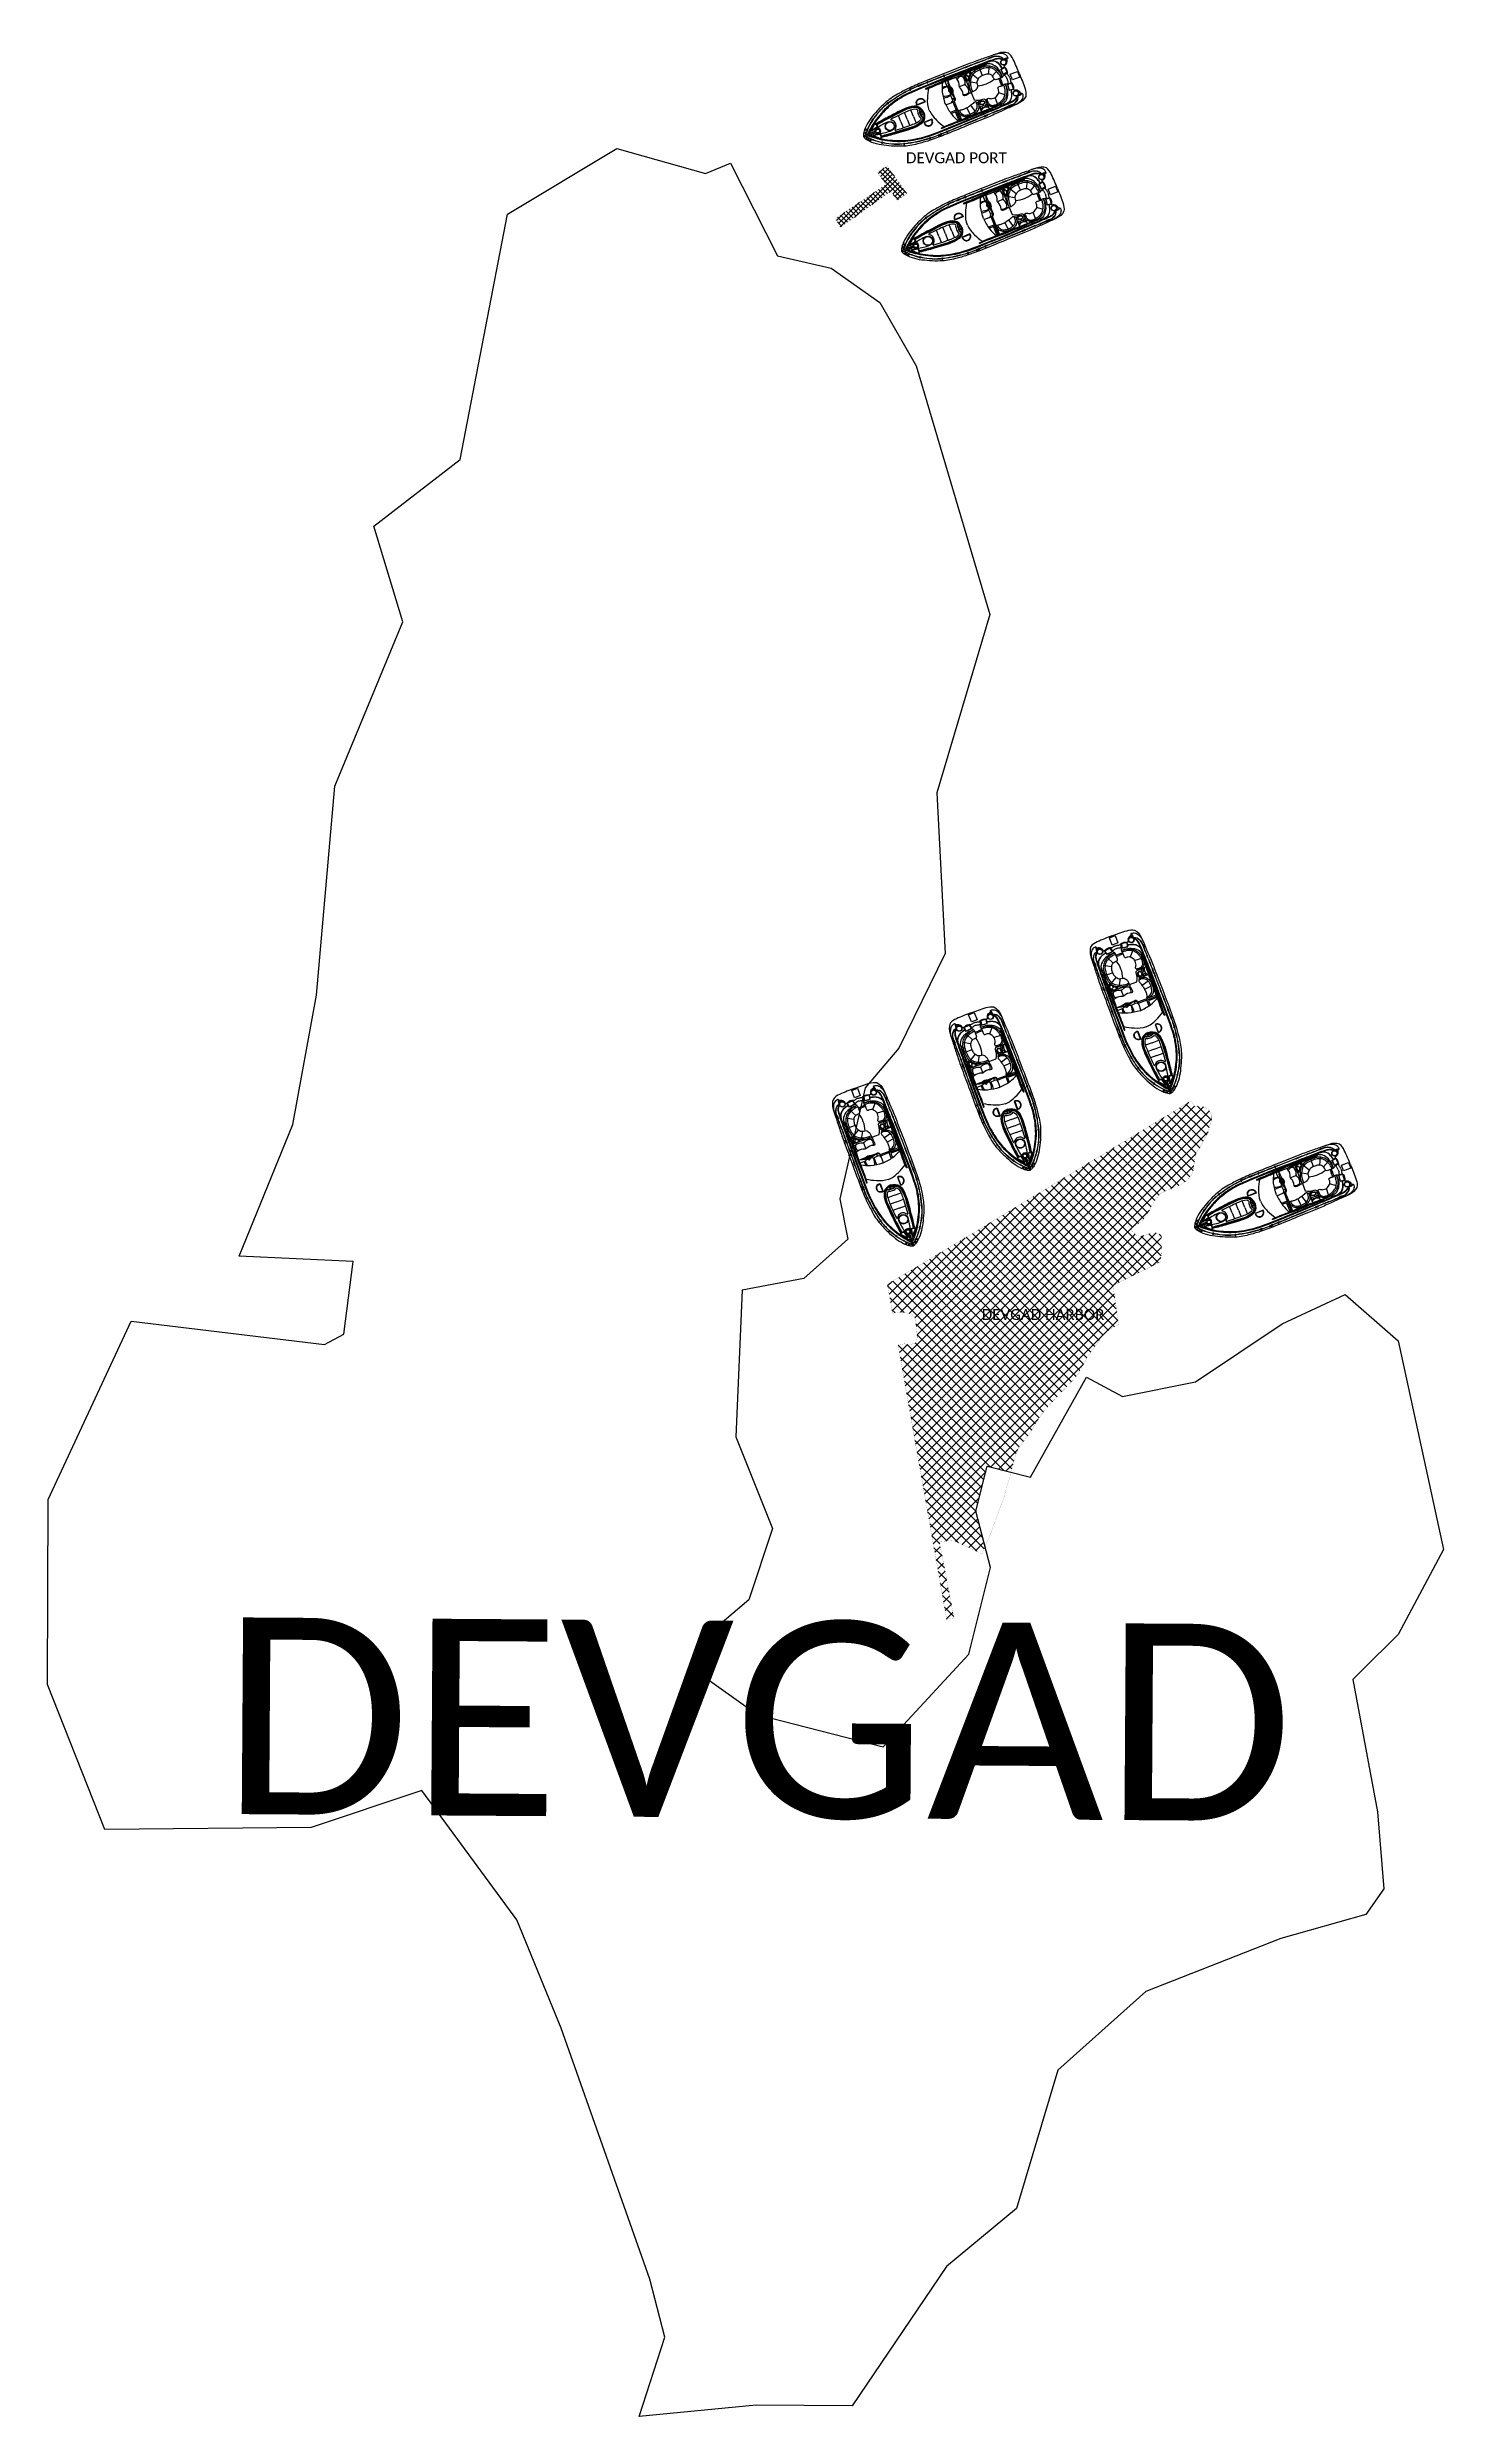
# Model space of a CAD drawing. Header units: metres. Extents: x 325581 to 326861, y 1810568 to 1812741.
import ezdxf

# ---------------------------------------------------------------- set-up
doc = ezdxf.new("R2010")
doc.units = ezdxf.units.M
for name, color, linetype in [('BOAT', 30, 'Continuous'), ('HARBOUR', 1, 'Continuous'), ('HARBOUR TEXT', 250, 'Continuous'), ('PORT', 5, 'Continuous'), ('PORT TEXT', 7, 'Continuous'), ('VILLAGE NAME', 250, 'Continuous')]:
    doc.layers.add(name, color=color, linetype=linetype)
doc.styles.get("Standard").update_dxf_attribs({"font": 'calibri.ttf'})

# ---------------------------------------------------------------- blocks, each defined once
blk = doc.blocks.new('3')
for p, q in [((15968, 15258), (15484, 15258)), ((15968, 15258), (16453, 15258)), ((15968, 14277), (15461, 14277)), ((15968, 14767), (15462, 14767)), ((15968, 14767), (16474, 14767)), ((15968, 14277), (16475, 14277)), ((15259, 11285), (14484, 11285)), ((15259, 11192), (14484, 11192)), ((14615, 10476), (15123, 10528)), ((14686, 10050), (15190, 10197)), ((16111, 11240), (16111, 11048)), ((16111, 11048), (16516, 11165)), ((16111, 11048), (16509, 11048)), ((16707, 11116), (16547, 11058)), ((16716, 11090), (16575, 11038)), ((16600, 11048), (16882, 11048)), ((16709, 10005), (16709, 10459)), ((16767, 11090), (16913, 11037)), ((16776, 11116), (16940, 11056)), ((16949, 11180), (17451, 11048)), ((16973, 11048), (17451, 11048)), ((16160, 9828), (17451, 9828)), ((16498, 9195), (16786, 9687)), ((16732, 9000), (17261, 9307)), ((16846, 8619), (17397, 8623)), ((14565, 8385), (15056, 8357)), ((14966, 7645), (15271, 8006)), ((15658, 7614), (15968, 7614)), ((15665, 7521), (15968, 7521)), ((16200, 7614), (15968, 7614)), ((16200, 7521), (15968, 7521)), ((16554, 7976), (16809, 7478)), ((16782, 8178), (17280, 7902)), ((14685, 6707), (14679, 6695)), ((17251, 6707), (17257, 6695))]:
    blk.add_line(p, q)
for points in [[(15968, 6127, -0.0173595), (14838, 6154, -0.1263403), (14305, 6306, -0.1728985), (14037, 6993, -0.0138842), (14014, 7606, -0.008973), (13973, 8482, -0.01509), (13946, 9483, 0.0022446), (13935, 11027, -0.0033421), (13932, 12742, -0.0169845), (13966, 13889, -0.0245459), (14062, 14750, -0.0679415), (14312, 15833, -0.0339485), (14615, 16539, -0.0220014), (14950, 17169, -0.0428716), (15373, 17727, -0.0595144), (15677, 17994, -0.0463644), (15850, 18096, -0.104882), (15968, 18127, -0.104882)], [(14099, 8543, 0.0064247), (14087, 9488, 0.0022175), (14076, 11029, -0.003368), (14066, 12757, -0.0246325), (14085, 13845, -0.0150373), (14174, 14559, -0.0254387), (14242, 14955, -0.0138434), (14434, 15768, -0.0402664), (14734, 16491, -0.0167294), (15107, 17121, -0.0297388), (15584, 17694, 0.0152497), (15841, 17933, -0.1323888), (15895, 17967, -0.0284417), (15920, 17975, -0.0284417)], [(14113, 8543, 0.0064236), (14100, 9488, 0.0022173), (14090, 11029, -0.0033685), (14080, 12757, -0.0246334), (14099, 13844, -0.0150384), (14188, 14557, -0.0254613), (14256, 14952, -0.0138393), (14448, 15764, -0.0402377), (14746, 16485, -0.0167146), (15118, 17113, -0.0296929), (15593, 17684, 0.0152343), (15851, 17923, -0.1340359), (15900, 17954, -0.0248791), (15920, 17960, -0.0248791)], [(14259, 13906, -0.0315957), (14324, 14539, -0.0049282), (14403, 14955, -0.0284396), (14598, 15666, -0.0428747), (14892, 16347, -0.0353475), (15257, 16991, -0.0240925), (15665, 17545, -0.0798371), (15920, 17811)], [(14273, 13906, -0.031592), (14338, 14536, -0.0049261), (14416, 14952, -0.0284363), (14611, 15661, -0.0428955), (14905, 16341, -0.0353632), (15268, 16984, -0.0241114), (15676, 17537, -0.0776575), (15920, 17794, -0.0776575)], [(14287, 13905, -0.0315883), (14351, 14534, -0.004924), (14430, 14949, -0.0284329), (14624, 15657, -0.0429166), (14917, 16334, -0.0353794), (15280, 16976, -0.0241302), (15687, 17529, -0.075408), (15920, 17776, -0.075408)], [(14314, 13904, -0.0315809), (14379, 14529, -0.0049198), (14457, 14944, -0.0284262), (14650, 15648, -0.0429591), (14942, 16322, -0.0354114), (15303, 16961, -0.0288289), (15644, 17425, -0.0923361), (15920, 17647, -0.0803279)], [(15510, 16937), (15621, 16929, 0.3822208), (15724, 16994), (15807, 17415, 0.7865441), (15746, 17463), (15428, 17125, 0.616464), (15510, 16937, 3.8449075)], [(15968, 6127, 0.0173595), (17099, 6154, 0.1263403), (17632, 6306, 0.1728985), (17899, 6993, 0.0138842), (17922, 7606, 0.008973), (17963, 8482, 0.01509), (17990, 9483, -0.0022446), (18001, 11027, 0.0033421), (18004, 12742, 0.0169845), (17970, 13889, 0.0245459), (17874, 14750, 0.0679415), (17624, 15833, 0.0339485), (17321, 16539, 0.0220014), (16986, 17169, 0.0428716), (16563, 17727, 0.0595144), (16259, 17994, 0.0463644), (16086, 18096, 0.104882), (15968, 18127, 0.104882)], [(17837, 8543, -0.0064247), (17850, 9488, -0.0022175), (17860, 11029, 0.003368), (17870, 12757, 0.0246325), (17851, 13845, 0.0150373), (17762, 14559, 0.0254387), (17694, 14955, 0.0138434), (17502, 15768, 0.0402664), (17202, 16491, 0.0167294), (16829, 17121, 0.0297388), (16352, 17694, -0.0152497), (16095, 17933, 0.1323888), (16041, 17967, 0.0284417), (16016, 17975, 0.0284417)], [(17823, 8543, -0.0064236), (17836, 9488, -0.0022173), (17846, 11029, 0.0033685), (17856, 12757, 0.0246334), (17837, 13844, 0.0150384), (17748, 14557, 0.0254613), (17680, 14952, 0.0138393), (17489, 15764, 0.0402377), (17190, 16485, 0.0167146), (16818, 17113, 0.0296929), (16343, 17684, -0.0152343), (16085, 17923, 0.1340359), (16037, 17954, 0.0248791), (16016, 17960, 0.0248791)], [(17677, 13906, 0.0315957), (17612, 14539, 0.0049282), (17534, 14955, 0.0284396), (17338, 15666, 0.0428747), (17044, 16347, 0.0353475), (16679, 16991, 0.0240925), (16271, 17545, 0.0798371), (16016, 17811)], [(17663, 13906, 0.031592), (17598, 14536, 0.0049261), (17520, 14952, 0.0284363), (17325, 15661, 0.0428955), (17032, 16341, 0.0353632), (16668, 16984, 0.0241114), (16260, 17537, 0.0776575), (16016, 17794, 0.0776575)], [(17649, 13905, 0.0315883), (17585, 14534, 0.004924), (17507, 14949, 0.0284329), (17312, 15657, 0.0429166), (17019, 16334, 0.0353794), (16656, 16976, 0.0241302), (16249, 17529, 0.075408), (16016, 17776, 0.075408)], [(17622, 13904, 0.0315809), (17558, 14529, 0.0049198), (17480, 14944, 0.0284262), (17286, 15648, 0.0429591), (16995, 16322, 0.0354114), (16633, 16961, 0.0288289), (16292, 17425, 0.0923361), (16016, 17647, 0.0803279)], [(16426, 16937), (16315, 16929, -0.3822208), (16212, 16994), (16129, 17415, -0.7865441), (16190, 17463), (16508, 17125, -0.616464), (16426, 16937, -3.8449075)], [(14259, 13906), (14240, 13499), (14230, 13027), (14235, 12258), (14235, 11203), (14254, 9510, -0.0026015), (14274, 8591, 0.004411), (14291, 7810, 0.0130085), (14327, 7273, 0.1133962), (14429, 6986, 0.1460048), (14570, 6865, 1.5952193)], [(14273, 13905), (14254, 13498), (14244, 13027), (14249, 12258), (14249, 11203), (14268, 9511, -0.0026013), (14288, 8592, 0.0044108), (14305, 7810, 0.0130029), (14341, 7275, 0.1133374), (14441, 6994, 0.1448206), (14573, 6879, 0.1389874)], [(14287, 13905), (14267, 13498), (14258, 13027), (14263, 12258), (14263, 11203), (14282, 9511, -0.0026011), (14302, 8592, 0.0044105), (14319, 7811, 0.0129972), (14355, 7276, 0.1132762), (14453, 7001, 0.142458), (14576, 6893, 0.142458)], [(14314, 13903), (14295, 13497), (14285, 13026), (14290, 12259), (14290, 11203), (14310, 9511, -0.0026006), (14330, 8592, 0.0044099), (14346, 7812, 0.002867), (14352, 7694, 0.002867)], [(15309, 13138), (15309, 13746, 0.4830629), (14927, 13449, 0.5002399), (15309, 13138, 0.4184236)], [(16627, 13138), (16627, 13746, -0.4830629), (17009, 13449, -0.5002399), (16627, 13138, -0.4184236)], [(17649, 13905), (17669, 13498), (17679, 13027), (17674, 12258), (17674, 11203), (17654, 9511, 0.0026011), (17634, 8592, -0.0044105), (17618, 7811, -0.0129972), (17581, 7276, -0.1132762), (17484, 7001, -0.142458), (17360, 6893, -0.142458)], [(17663, 13905), (17683, 13498), (17692, 13027), (17687, 12258), (17687, 11203), (17668, 9511, 0.0026013), (17648, 8592, -0.0044108), (17631, 7810, -0.0130029), (17595, 7275, -0.1133374), (17495, 6994, -0.1448206), (17363, 6879, -0.1389874)], [(17677, 13906), (17696, 13499), (17706, 13027), (17701, 12258), (17701, 11203), (17682, 9510, 0.0026015), (17662, 8591, -0.004411), (17645, 7810, -0.0130085), (17609, 7273, -0.1133962), (17507, 6986, -0.1460048), (17366, 6865, -1.5952193)], [(17622, 13903), (17641, 13497), (17651, 13026), (17646, 12259), (17646, 11203), (17627, 9511, 0.0026006), (17606, 8592, -0.0044099), (17590, 7812, -0.002867), (17584, 7694, -0.002867)], [(15703, 7337), (15453, 7337, -0.2027224), (14593, 7704, -0.1787681), (14419, 8123, 0.0100277), (14401, 8982, -0.0053564), (14389, 10399, -0.0166054), (14407, 11545, 0.0189213), (14421, 12735, -0.9258732), (14467, 12742, -0.0412022), (14487, 12530, -0.0244615), (14489, 11848, 0.0128878), (14496, 10534, -0.0193586), (14481, 9766, 0.0023754), (14464, 8876, -0.0063862), (14468, 8310, -0.0136557), (14465, 8083, -0.8627057), (14422, 8078, 0.6480891)], [(14436, 8081, -0.0164878), (14433, 8123, 0.0100227), (14415, 8982, -0.0053564), (14403, 10399, -0.0166073), (14421, 11545, 0.0189212), (14435, 12735, 0.0114302), (14435, 12736, -0.9132826), (14454, 12739, -0.0411744), (14474, 12530, -0.0244777), (14475, 11849, 0.0128888), (14483, 10534, -0.0193623), (14468, 9766, 0.0023766), (14450, 8876, -0.0063905), (14454, 8310, -0.0136639), (14452, 8084, 0.0007008), (14452, 8084, -0.8199757), (14436, 8081, -0.8199757)], [(15968, 13072, 0.0964027), (15128, 12858, 0.0405382), (14488, 12513, 1.92312)], [(15968, 13072, -0.0964027), (16808, 12858, -0.0405382), (17448, 12513, -1.92312)], [(16209, 7337), (16484, 7337, 0.2027224), (17343, 7704, 0.1787681), (17517, 8123, -0.0100277), (17535, 8982, 0.0053564), (17547, 10399, 0.0166054), (17529, 11545, -0.0189213), (17515, 12735, 0.9258732), (17469, 12742, 0.0412022), (17449, 12530, 0.0244615), (17448, 11848, -0.0128878), (17440, 10534, 0.0193586), (17455, 9766, -0.0023754), (17473, 8876, 0.0063862), (17468, 8310, 0.0136557), (17471, 8083, 0.8627057), (17514, 8078, -0.6480891)], [(17500, 8081, 0.0164878), (17503, 8123, -0.0100227), (17522, 8982, 0.0053564), (17533, 10399, 0.0166073), (17516, 11545, -0.0189212), (17501, 12735, -0.0114302), (17501, 12736, 0.9132826), (17482, 12739, 0.0411744), (17463, 12530, 0.0244777), (17461, 11849, -0.0128888), (17454, 10534, 0.0193623), (17469, 9766, -0.0023766), (17486, 8876, 0.0063905), (17482, 8310, 0.0136639), (17485, 8084, -0.0007008), (17485, 8084, 0.8199757), (17500, 8081, 0.8199757)], [(15968, 11837, 0.0336875), (15117, 11708, 0.0518794), (14484, 11431, 1.92312)], [(15890, 11827), (15890, 11428, 0.4629247), (16111, 11240), (16433, 11260)], [(15890, 11428), (15890, 11255, 0.5457371), (16111, 11112, 0.2829046)], [(15890, 11255), (15890, 11192, 0.5168392), (16111, 11048, 0.2829046)], [(15968, 11837, -0.0336875), (16819, 11708, -0.0518794), (17452, 11431, -1.92312)], [(16029, 9960, -0.1640086), (15991, 10360, -0.4075591), (16120, 10414, 0.2046602), (16640, 10437, -0.2865695), (16778, 10441, 0.1987589), (17315, 10404, -0.4514797), (17447, 10380, -1.4639709)], [(14099, 8543, -0.0029416), (14109, 7856, 0.0020134), (14118, 7419, 0.1304424), (14196, 7108, 0.261246), (14560, 6796, 0.2091974)], [(14113, 8543, -0.0029414), (14123, 7857, 0.0020144), (14132, 7419, 0.1309924), (14209, 7113, 0.2618322), (14563, 6810, 0.2618322)], [(16017, 9822), (15456, 9822, 0.1583223), (15267, 9218, -0.4176758), (15128, 9062), (14467, 9062)], [(14478, 9640), (15066, 9640, -0.4060884), (15274, 9347)], [(16017, 9822, -0.2912689), (16031, 9962, -0.2998669), (16120, 9974, 0.2734776), (16640, 9983, -0.2865695), (16778, 9987, 0.1987589), (17315, 9951, -0.4514797), (17447, 9926, -1.4639709)], [(16209, 7337), (16201, 7447), (16199, 7780, -0.4480431), (16355, 7939, 0.0255607), (16524, 7967, 0.1567601), (16694, 8068, 0.1442879), (16785, 8185, 0.0794269), (16845, 8458, 0.0541789), (16830, 8771, 0.127294), (16729, 9003, -0.0251947), (16615, 9133, 0.1126559), (16496, 9195, 0.0616523), (16330, 9221, -0.2222783), (16204, 9276, -0.0491085), (16118, 9377, -0.0999703), (16052, 9503, -0.0459923), (16023, 9712), (16017, 9822)], [(17823, 8543, 0.0029414), (17813, 7857, -0.0020144), (17804, 7419, -0.1309924), (17728, 7113, -0.2618322), (17373, 6810, -0.2618322)], [(17837, 8543, 0.0029416), (17827, 7856, -0.0020134), (17818, 7419, -0.1304424), (17740, 7108, -0.261246), (17376, 6796, -0.2091974)], [(14623, 6459, -0.1643933), (14408, 6486, -0.1886842), (14159, 6722, -0.1075801), (14019, 7335)], [(15148, 7123, -0.0433335), (14832, 7204, -0.18333), (14416, 7523, -0.1239848), (14329, 7900, 0.0153773), (14309, 8173)], [(15145, 7110, -0.043195), (14828, 7191, -0.1834147), (14404, 7516, -0.0945114), (14319, 7806)], [(16789, 7123, 0.0433335), (17104, 7204, 0.18333), (17520, 7523, 0.1239848), (17607, 7900, -0.0153773), (17627, 8173)], [(16792, 7110, 0.043195), (17108, 7191, 0.1834147), (17532, 7516, 0.0945114), (17617, 7806)], [(17313, 6459, 0.1643933), (17529, 6486, 0.1886842), (17777, 6722, 0.1075801), (17917, 7335)]]:
    blk.add_lwpolyline(points, format="xyb")
for points in [[(15512, 16972), (15626, 16964, 0.3830689), (15690, 17002), (15774, 17428, 0.8536356), (15769, 17437), (15454, 17102, 0.6135269)], [(16424, 16972), (16311, 16964, -0.3830689), (16246, 17002), (16162, 17428, -0.8536356), (16167, 17437), (16482, 17102, -0.6135269)], [(15282, 13161), (15282, 13724, 0.460147), (14955, 13448, 0.4770604)], [(16654, 13161), (16654, 13724, -0.460147), (16981, 13448, -0.4770604)], [(16942, 9799, 0.9177055), (16944, 9656, -0.209704), (17282, 9330, 0.850912), (17403, 9348), (17403, 9679, 0.435659), (17310, 9777)]]:
    blk.add_lwpolyline(points, format="xyb", close=True)
for points in [[(15920, 17243), (15920, 18087)], [(15920, 18087), (15920, 17236)], [(16016, 18087), (16016, 17236)], [(16016, 17243), (16016, 18087)], [(14061, 13154), (14037, 13154), (14037, 12891), (14063, 12891)], [(14076, 12891), (14095, 12891), (14095, 13154), (14075, 13154)], [(17860, 12891), (17842, 12891), (17842, 13154), (17862, 13154)], [(17875, 13154), (17899, 13154), (17899, 12891), (17874, 12891)], [(14515, 11449), (14515, 11377), (15160, 11377), (15160, 11717)], [(15890, 11192), (15259, 11192), (15259, 11737)], [(15890, 11285), (15259, 11285)], [(17067, 11264), (17452, 11259)], [(14086, 9609), (14068, 9609), (14068, 9357), (14090, 9357)], [(14104, 9357), (14117, 9357), (14117, 9609), (14100, 9609)], [(17833, 9357), (17819, 9357), (17819, 9609), (17836, 9609)], [(17850, 9609), (17868, 9609), (17868, 9357), (17846, 9357)], [(14111, 7762), (14086, 7762), (14086, 7507), (14116, 7507)], [(14130, 7507), (14139, 7507), (14139, 7762), (14125, 7762)], [(17806, 7507), (17797, 7507), (17797, 7762), (17812, 7762)], [(17825, 7762), (17850, 7762), (17850, 7507), (17820, 7507)]]:
    blk.add_lwpolyline(points)
for points in [[(14753, 9417), (14668, 9620), (14885, 9592)], [(14753, 9310), (14668, 9108), (14885, 9136)], [(15542, 6884), (15602, 7202), (15175, 7247), (15104, 6927)], [(15531, 6898), (15586, 7190), (15186, 7232), (15121, 6939)], [(16394, 6884), (16334, 7202), (16761, 7247), (16832, 6927)], [(16405, 6898), (16351, 7190), (16751, 7232), (16815, 6939)], [(15751, 6190), (15751, 6747), (16185, 6747), (16185, 6190)]]:
    blk.add_lwpolyline(points, close=True)
for centre, radius in [((15572, 17779), 56.4), ((15730, 17935), 62.8), ((15955, 17042), 139), ((15982, 17042), 139), ((16206, 17935), 62.8), ((16365, 17779), 56.4), ((15968, 16104), 341), ((15968, 16104), 341), ((15968, 16104), 314), ((15968, 16104), 314), ((15874, 13634), 55), ((16063, 13634), 55), ((14851, 9364), 29.4), ((16957, 9728), 54.8), ((17179, 9578), 35.5), ((17302, 9689), 54.8), ((17339, 9377), 54.8), ((14772, 6883), 196), ((14772, 6883), 182), ((17164, 6883), 196), ((17164, 6883), 182)]:
    blk.add_circle(centre, radius)
for centre, radius, start, end in [((15081, 17062), 42.7, 70.23043, 225.37248), ((15081, 17062), 42.7, 244.01024, 51.59266), ((19250, 16002), 3624, 163.32738, 178.39819), ((15955, 17042), 204, 99.88397, 72.33353), ((15982, 17042), 204, 107.66647, 80.11603), ((15968, 18020), 82.1, 53.90736, 126.09264), ((15968, 18020), 82.1, 53.90736, 126.09264), ((12687, 16002), 3624, 1.60181, 16.67262), ((16856, 17062), 42.7, 128.40734, 295.98976), ((16856, 17062), 42.7, 314.62752, 109.76957), ((14404, 15632), 42.7, 81.61585, 249.71152), ((14404, 15632), 42.7, 268.34658, 62.98079), ((15568, 15839), 36.3, 29.19461, 175.66235), ((15956, 16061), 410, 209.93923, 271.74035), ((15981, 16061), 410, 268.25965, 330.06077), ((16368, 15839), 36.3, 4.33765, 150.80539), ((17533, 15632), 42.7, 117.01921, 271.65342), ((17533, 15632), 42.7, 290.28848, 98.38415), ((14085, 13775), 42.7, 91.31956, 261.72615), ((14085, 13775), 42.7, 280.38504, 72.66067), ((15916, 13389), 521, 84.27352, 120.87586), ((15910, 13368), 414, 81.28846, 129.03821), ((15910, 13368), 386, 81.28846, 132.49558), ((16027, 13368), 414, 50.96179, 98.71154), ((16020, 13389), 521, 59.12414, 95.72648), ((16027, 13368), 386, 47.50442, 98.71154), ((17852, 13775), 42.7, 107.33933, 259.61496), ((17852, 13775), 42.7, 278.27385, 88.68044), ((14070, 12461), 42.7, 95.0301, 265.12922), ((14070, 12461), 42.7, 283.78939, 76.36993), ((17866, 12461), 42.7, 103.63007, 256.21061), ((17866, 12461), 42.7, 274.87078, 84.9699), ((16458, 10167), 404, 143.20002, 207.40418), ((16746, 11816), 638, 240.62497, 253.97599), ((16746, 11816), 638, 259.94911, 264.18902), ((16902, 11220), 223, 176.11544, 176.38475), ((16902, 11220), 223, 185.60252, 211.59538), ((16742, 11222), 62.3, 10.8023, 169.14786), ((16741, 11103), 29.9, 180, 0), ((16581, 11220), 223, 328.40462, 356.0447), ((16746, 11816), 638, 274.90249, 281.24181), ((16581, 11220), 223, 3.61525, 3.88456), ((16746, 11816), 638, 285.4342, 300.19), ((16960, 10167), 404, 326.62445, 34.77194), ((17857, 11177), 42.7, 101.222, 257.47113), ((17857, 11177), 42.7, 276.09534, 82.5978), ((14111, 9364), 562, 327.46856, 29.35604), ((18206, 8564), 2009, 160.89952, 198.3721), ((15190, 6739), 633, 165.99567, 206.33128), ((14772, 6883), 238, 225.77259, 10.67419), ((14772, 6883), 210, 243.7243, 10.67419), ((17164, 6883), 238, 169.32581, 314.22741), ((17164, 6883), 210, 169.32581, 296.2757), ((16746, 6739), 633, 333.66872, 14.00433), ((15233, 6626), 633, 172.12538, 195.35791), ((16703, 6626), 633, 344.64209, 7.87462)]:
    blk.add_arc(centre, radius, start, end)
for start_param, end_param in [(0.8300122, 1.5768462), (4.712389, 5.2323421)]:
    blk.add_ellipse((16750, 11264), major_axis=(0, 745), ratio=0.4253193, start_param=start_param, end_param=end_param)
for centre, major_axis, ratio in [((16741, 11103), (254, 0), 0.5330921), ((15045, 9368), (9, 195), 0.7581166)]:
    blk.add_ellipse(centre, major_axis=major_axis, ratio=ratio)
for points, knots in [([(15968, 13487), (15732, 13507), (15484, 13592), (15248, 14016), (15219, 14267), (15199, 14975), (15273, 15428), (15346, 16250), (15392, 16600), (15444, 16963)], [0, 0, 0, 0, 0.0462196, 0.0462196, 0.09243919, 0.09243919, 0.19473251, 0.19473251, 0.27090841, 0.27090841, 0.27090841, 0.27090841]), ([(15969, 13501), (15726, 13521), (15478, 13616), (15250, 14057), (15229, 14313), (15218, 15025), (15289, 15480), (15364, 16281), (15407, 16611), (15456, 16954)], [0, 0, 0, 0, 0.0480884, 0.0480884, 0.09617679, 0.09617679, 0.19853767, 0.19853767, 0.2704106, 0.2704106, 0.2704106, 0.2704106]), ([(15649, 13652), (15601, 13675), (15412, 13793), (15236, 14361), (15332, 15175), (15389, 16086), (15474, 16690), (15509, 16937)], [0.02340441, 0.02340441, 0.02340441, 0.02340441, 0.03509423, 0.07391115, 0.13825098, 0.21657134, 0.27090841, 0.27090841, 0.27090841, 0.27090841]), ([(15973, 13542), (15725, 13563), (15488, 13664), (15279, 14119), (15266, 14382), (15267, 15105), (15336, 15571), (15414, 16347), (15454, 16644), (15496, 16939)], [0, 0, 0, 0, 0.0508337, 0.0508337, 0.1016674, 0.1016674, 0.20603281, 0.20603281, 0.27090841, 0.27090841, 0.27090841, 0.27090841]), ([(15649, 13689), (15563, 13734), (15491, 13794), (15341, 14062), (15312, 14307), (15306, 14741), (15331, 14954), (15389, 15603), (15418, 16042), (15493, 16627), (15515, 16780), (15537, 16933)], [0.02482538, 0.02482538, 0.02482538, 0.02482538, 0.0474598, 0.0474598, 0.0949196, 0.0949196, 0.1423794, 0.1423794, 0.23729899, 0.23729899, 0.27090841, 0.27090841, 0.27090841, 0.27090841]), ([(15963, 13542), (16212, 13563), (16448, 13664), (16658, 14119), (16670, 14382), (16669, 15105), (16600, 15571), (16522, 16347), (16482, 16644), (16441, 16939)], [0, 0, 0, 0, 0.0508337, 0.0508337, 0.1016674, 0.1016674, 0.20603281, 0.20603281, 0.27090841, 0.27090841, 0.27090841, 0.27090841]), ([(15967, 13501), (16210, 13521), (16458, 13616), (16686, 14057), (16707, 14313), (16718, 15025), (16647, 15480), (16572, 16281), (16529, 16611), (16480, 16954)], [0, 0, 0, 0, 0.0480884, 0.0480884, 0.09617679, 0.09617679, 0.19853767, 0.19853767, 0.2704106, 0.2704106, 0.2704106, 0.2704106]), ([(15968, 13487), (16204, 13507), (16453, 13592), (16688, 14016), (16717, 14267), (16737, 14975), (16664, 15428), (16591, 16250), (16544, 16600), (16493, 16963)], [0, 0, 0, 0, 0.0462196, 0.0462196, 0.09243919, 0.09243919, 0.19473251, 0.19473251, 0.27090841, 0.27090841, 0.27090841, 0.27090841]), ([(16287, 13652), (16335, 13675), (16525, 13793), (16700, 14361), (16604, 15175), (16547, 16086), (16462, 16690), (16427, 16937)], [0.02340441, 0.02340441, 0.02340441, 0.02340441, 0.03509423, 0.07391115, 0.13825098, 0.21657134, 0.27090841, 0.27090841, 0.27090841, 0.27090841]), ([(16287, 13689), (16373, 13734), (16445, 13794), (16596, 14062), (16624, 14307), (16630, 14741), (16605, 14954), (16547, 15603), (16518, 16042), (16443, 16627), (16421, 16780), (16400, 16933)], [0.02482538, 0.02482538, 0.02482538, 0.02482538, 0.0474598, 0.0474598, 0.0949196, 0.0949196, 0.1423794, 0.1423794, 0.23729899, 0.23729899, 0.27090841, 0.27090841, 0.27090841, 0.27090841]), ([(15649, 13836), (15408, 13994), (15463, 14437), (15459, 14880), (15499, 15460), (15532, 15842)], [0.03136606, 0.03136606, 0.03136606, 0.03136606, 0.10847437, 0.10847437, 0.19207292, 0.19207292, 0.19207292, 0.19207292]), ([(16287, 13836), (16528, 13994), (16473, 14437), (16478, 14880), (16438, 15460), (16404, 15842)], [0.03136606, 0.03136606, 0.03136606, 0.03136606, 0.10847437, 0.10847437, 0.19207292, 0.19207292, 0.19207292, 0.19207292]), ([(16967, 11103), (16967, 11131), (16932, 11170), (16732, 11234), (16533, 11172), (16501, 11059), (16647, 10979), (16901, 11012), (16967, 11066), (16967, 11103)], [0, 0, 0, 0, 1.0314508, 1.0314508, 2.9924553, 2.9924553, 4.9534598, 4.9534598, 6.2831853, 6.2831853, 6.2831853, 6.2831853]), ([(15052, 9535), (14987, 9538), (14916, 9443), (14934, 9243), (15011, 9180), (15140, 9235), (15185, 9361), (15132, 9502), (15091, 9534), (15052, 9535)], [0, 0, 0, 0, 1.7432734, 1.7432734, 3.4865468, 3.4865468, 5.2298202, 5.2298202, 6.2831853, 6.2831853, 6.2831853, 6.2831853]), ([(16201, 7447), (16516, 7472), (16799, 7555), (17218, 7923), (17295, 8203), (17283, 8817), (17280, 9139), (16921, 9535), (16618, 9678), (16234, 9723), (16133, 9718), (16023, 9712)], [0, 0, 0, 0, 0.06841019, 0.06841019, 0.13682037, 0.13682037, 0.20523056, 0.20523056, 0.27364074, 0.27364074, 0.29746041, 0.29746041, 0.29746041, 0.29746041]), ([(15968, 7083), (15929, 7084), (15864, 7085), (15768, 7105), (15689, 7142), (15639, 7120), (15620, 7111)], [0, 0, 0, 0, 0.008409254, 0.014054591, 0.021480758, 0.025832557, 0.025832557, 0.025832557, 0.025832557]), ([(15968, 7083), (16007, 7084), (16072, 7085), (16168, 7105), (16247, 7142), (16297, 7120), (16316, 7111)], [0, 0, 0, 0, 0.008409254, 0.014054591, 0.021480758, 0.025832557, 0.025832557, 0.025832557, 0.025832557])]:
    blk.add_open_spline(points, degree=3, knots=knots)
for points in [[(15046, 11077), (15099, 11081), (15166, 11095), (15162, 11159), (15052, 11172), (14839, 11120), (14632, 10955), (14528, 10686), (14498, 10423), (14541, 10108), (14677, 9833), (14836, 9713), (15089, 9658), (15202, 9664), (15248, 9693), (15224, 9747), (15165, 9753), (14962, 9778), (14826, 9849), (14723, 9975), (14661, 10121), (14625, 10316), (14616, 10504), (14645, 10676), (14703, 10848), (14826, 10978), (14985, 11065), (15046, 11077)], [(15242, 9728), (15284, 9784), (15301, 9859), (15256, 9987), (15219, 10089), (15176, 10257), (15125, 10513), (15113, 10650), (15108, 10792), (15116, 10904), (15133, 11003), (15134, 11082)], [(15136, 8973), (15186, 8923), (15176, 8825), (15107, 8721), (15061, 8595), (15050, 8401), (15082, 8264), (15183, 8106), (15276, 8002), (15438, 7944), (15553, 7941), (15632, 7930), (15661, 7872), (15664, 7739), (15672, 7484), (15681, 7356), (15539, 7346), (15273, 7387), (15079, 7462), (14874, 7581), (14702, 7758), (14590, 7948), (14518, 8142), (14475, 8343), (14471, 8559), (14511, 8775), (14572, 8883), (14659, 8974), (14821, 9056), (14930, 9062), (15065, 9062), (15139, 9040), (15136, 8973), (15072, 8963), (14926, 8967), (14800, 8947), (14687, 8877), (14611, 8786), (14574, 8652), (14564, 8398), (14608, 8189), (14676, 8002), (14755, 7851), (14833, 7757), (14949, 7656), (15107, 7567), (15233, 7520), (15384, 7487), (15510, 7473), (15599, 7466), (15666, 7458), (15685, 7420)], [(16209, 7337), (16522, 7376), (16865, 7508), (17113, 7684), (17315, 7972), (17390, 8261), (17396, 8665), (17355, 9089), (17199, 9393), (16901, 9625), (16608, 9762), (16270, 9827), (16017, 9822)], [(15968, 6876), (15852, 6882), (15776, 6899), (15676, 6923), (15593, 6891), (15412, 6853), (15219, 6882), (15120, 6923), (15057, 6932), (14965, 6919)], [(15703, 7337), (15662, 7244), (15622, 7119), (15577, 6884)], [(15968, 6876), (16084, 6882), (16160, 6899), (16260, 6923), (16343, 6891), (16524, 6853), (16718, 6882), (16816, 6923), (16880, 6932), (16971, 6919)], [(16209, 7337), (16274, 7244), (16314, 7119), (16359, 6884)], [(14949, 6725), (14889, 6660), (14751, 6592), (14670, 6567), (14631, 6512), (14623, 6459)], [(16987, 6725), (17047, 6660), (17185, 6592), (17266, 6567), (17305, 6512), (17313, 6459)]]:
    blk.add_spline(points, degree=3)
for points in [[(16384, 11788), (16361, 11630), (16361, 11448), (16406, 11260)], [(17133, 11590), (17134, 11485), (17123, 11373), (17096, 11260)]]:
    blk.add_open_spline(points, degree=3)

msp = doc.modelspace()

# ---------------------------------------------------------------- hatches: boundary and pattern name
at = {"layer": 'HARBOUR'}
h = msp.add_hatch(dxfattribs=at)
h.set_pattern_fill('ANSI37', color=256, scale=2)
h.paths.add_polyline_path([(326601.8, 1811627.2), (326602.6, 1811638.6), (326602.5, 1811651.1), (326598.3, 1811653.8), (326593.5, 1811653.9), (326587.4, 1811651.4), (326582.6, 1811650.5), (326579.6, 1811651.4), (326577.9, 1811653.4), (326575.8, 1811655.1), (326575.1, 1811656.5), (326575.3, 1811657.9), (326577, 1811659.6), (326582.4, 1811662.6), (326585.7, 1811665.4), (326590.6, 1811672.8), (326596.7, 1811683.7), (326601.8, 1811689.9), (326612.9, 1811694.9), (326620.5, 1811697.8), (326625, 1811700.8), (326629.3, 1811705.6), (326630.8, 1811708.1), (326631.8, 1811710.9), (326632.2, 1811715), (326633, 1811719.1), (326633.4, 1811722.6), (326634, 1811725.7), (326635.1, 1811728.2), (326637.5, 1811731.1), (326639.5, 1811735.1), (326644.9, 1811744.8), (326648.5, 1811757.3), (326648.5, 1811761.4), (326646.8, 1811765.5), (326643.7, 1811768.2), (326639.6, 1811769.7), (326635.8, 1811769.8), (326633.4, 1811768.9), (326629.8, 1811774.7), (326417.1, 1811645.8), (326351.2, 1811606.5), (326356, 1811580), (326361.9, 1811580.9), (326365.5, 1811581), (326367.8, 1811580.6), (326370.1, 1811580), (326373.1, 1811579.1), (326375, 1811577.7), (326376.2, 1811576.1), (326377, 1811573.2), (326377.4, 1811569.3), (326378.2, 1811563.6), (326378.6, 1811557.8), (326378, 1811554.4), (326376.4, 1811552.6), (326373.5, 1811551.6), (326369.3, 1811551.3), (326367.1, 1811552), (326361, 1811550.9), (326405.6, 1811299.4), (326412.3, 1811300.6), (326398.9, 1811370.5), (326411.5, 1811371.8), (326437.9, 1811359.5), (326439.6, 1811363.4), (326440.8, 1811366), (326432.5, 1811398.4), (326442.7, 1811439.8), (326464.6, 1811434.2), (326465.4, 1811437.5), (326468, 1811446.6), (326469, 1811450.5), (326471.3, 1811455.9), (326473.7, 1811459.6), (326480.9, 1811468.5), (326489.9, 1811483.2), (326496.7, 1811492.3), (326503.4, 1811499.8), (326510.6, 1811507.2), (326523.2, 1811520.3), (326526, 1811524), (326534.9, 1811540.1), (326548.3, 1811559.1), (326551.5, 1811562.5), (326555.3, 1811565.3), (326558.2, 1811566.9), (326560.8, 1811568.2), (326563.3, 1811569), (326558.2, 1811605.3)])
at = {"layer": 'PORT'}
h = msp.add_hatch(dxfattribs=at)
h.set_pattern_fill('ANSI37', color=256)
h.paths.add_polyline_path([(326351, 1812632), (326342.3, 1812625.9), (326350.1, 1812614.9), (326303.6, 1812583.7), (326308.2, 1812575.6), (326354.4, 1812608.8), (326360.4, 1812600.4), (326369.1, 1812606.6)])

# ---------------------------------------------------------------- linework, layer by layer
at = {"color": 3}
msp.add_lwpolyline([(326103.1, 1812648), (326184.3, 1812624.9), (326207.3, 1812634.3), (326250.3, 1812549.6), (326299.7, 1812538.2), (326344.3, 1812506.8), (326377.5, 1812448.6), (326445.2, 1812220.5), (326396.7, 1812057.2), (326404.3, 1811909.8), (326361.8, 1811823.1), (326330.7, 1811786.5), (326307.6, 1811684.9), (326315.1, 1811647.9), (326274.6, 1811611.9), (326217.9, 1811601), (326212.3, 1811466.7), (326245.8, 1811382.7), (326224, 1811317.1), (326183.1, 1811282.3), (326181.7, 1811247.9), (326231.9, 1811212.2), (326347.4, 1811182.4), (326425.8, 1811267.4), (326445.7, 1811346.8), (326432.5, 1811398.4), (326442.7, 1811439.8), (326482.4, 1811429.7), (326533.8, 1811521.3), (326567, 1811503.6), (326633.7, 1811517.1), (326713.4, 1811570.2), (326771.1, 1811597.3), (326819.7, 1811554.8), (326861.4, 1811363.4), (326819.8, 1811285.5), (326786, 1811252), (326778, 1811244.1), (326800.8, 1811122.8), (326806.6, 1811052.2), (326790.1, 1811028.6), (326712.1, 1811006.7), (326588.4, 1810958.2), (326507.7, 1810886), (326469.7, 1810759.1), (326405.5, 1810706), (326318.8, 1810578.2), (326231, 1810578.9), (326123.6, 1810568.3), (326147.1, 1810641.3), (326133.2, 1810694.2), (326052, 1810924.5), (326011.5, 1811023.9), (325924.1, 1811142.4), (325822.8, 1811108.4), (325633.4, 1811106.6), (325580.8, 1811239.7), (325581.6, 1811409.1), (325657.6, 1811572.6), (325834.9, 1811551.2), (325852.6, 1811560.9), (325861.4, 1811627.3), (325756.8, 1811632.2), (325805.8, 1811753.1), (325827.6, 1811871.7), (325844.4, 1812063.1), (325906.8, 1812213.9), (325880.3, 1812301.7), (325959.3, 1812362.6), (326002.8, 1812587.8), (326103.1, 1812648)], dxfattribs=at)
at = {"layer": 'HARBOUR', "const_width": 0.1}
msp.add_lwpolyline([(326439.6, 1811363.4), (326437.9, 1811359.5), (326411.5, 1811371.8), (326398.9, 1811370.5), (326412.3, 1811300.6), (326405.6, 1811299.4), (326361, 1811550.9), (326367.1, 1811552), (326369.3, 1811551.3), (326373.5, 1811551.6), (326376.4, 1811552.6), (326378, 1811554.4), (326378.6, 1811557.8), (326378.2, 1811563.6), (326377.4, 1811569.3), (326377, 1811573.2), (326376.2, 1811576.1), (326375, 1811577.7), (326373.1, 1811579.1), (326370.1, 1811580), (326367.8, 1811580.6), (326365.5, 1811581), (326361.9, 1811580.9), (326356, 1811580), (326351.2, 1811606.5), (326417.1, 1811645.8), (326629.8, 1811774.7), (326633.4, 1811768.9), (326635.8, 1811769.8), (326639.6, 1811769.7), (326643.7, 1811768.2), (326646.8, 1811765.5), (326648.5, 1811761.4), (326648.5, 1811757.3), (326644.9, 1811744.8), (326639.5, 1811735.1), (326637.5, 1811731.1), (326635.1, 1811728.2), (326634, 1811725.7), (326633.4, 1811722.6), (326633, 1811719.1), (326632.2, 1811715), (326631.8, 1811710.9), (326630.8, 1811708.1), (326629.3, 1811705.6), (326625, 1811700.8), (326620.5, 1811697.8), (326612.9, 1811694.9), (326601.8, 1811689.9), (326596.7, 1811683.7), (326590.6, 1811672.8), (326585.7, 1811665.4), (326582.4, 1811662.6), (326577, 1811659.6), (326575.3, 1811657.9), (326575.1, 1811656.5), (326575.8, 1811655.1), (326577.9, 1811653.4), (326579.6, 1811651.4), (326582.6, 1811650.5), (326587.4, 1811651.4), (326593.5, 1811653.9), (326598.3, 1811653.8), (326602.5, 1811651.1), (326602.6, 1811638.6), (326601.8, 1811627.2), (326558.2, 1811605.3), (326563.3, 1811569), (326560.8, 1811568.2), (326558.2, 1811566.9), (326555.3, 1811565.3), (326551.5, 1811562.5), (326548.3, 1811559.1), (326534.9, 1811540.1), (326526, 1811524), (326523.2, 1811520.3), (326510.6, 1811507.2), (326503.4, 1811499.8), (326496.7, 1811492.3), (326489.9, 1811483.2), (326480.9, 1811468.5), (326473.7, 1811459.6), (326471.3, 1811455.9), (326469, 1811450.5), (326468, 1811446.6), (326465.4, 1811437.5), (326463, 1811427.4), (326460.4, 1811419.6), (326457.9, 1811410.5), (326445.2, 1811376)], close=True, dxfattribs=at)
at = {"layer": 'PORT', "const_width": 0.1}
msp.add_lwpolyline([(326350.1, 1812614.9), (326303.6, 1812583.7), (326308.2, 1812575.6), (326354.4, 1812608.8), (326360.4, 1812600.4), (326369.1, 1812606.6), (326351, 1812632), (326342.3, 1812625.9)], close=True, dxfattribs=at)

# ---------------------------------------------------------------- block references
at = {"layer": 'BOAT', "xscale": 0.01283890113257712, "yscale": 0.01283890113257712, "zscale": 0.01283890113257712}
for p, rotation in [((326622, 1812555.6), 111.9676781833034), ((326656.9, 1812450.4), 111.9676781833034), ((326721.4, 1812071.7), 200.5928309754819), ((326592.3, 1812001.2), 200.5928309754819), ((326485.1, 1811931.8), 200.5928309754819), ((326925.7, 1811555.3), 111.9676781833034)]:
    msp.add_blockref('3', p, dxfattribs=dict(at, rotation=rotation))

# ---------------------------------------------------------------- texts
at = {"layer": 'HARBOUR TEXT', "insert": (326437.8, 1811583.8), "char_height": 10, "width": 133.511, "attachment_point": 1}
msp.add_mtext('DEVGAD HARBOR', dxfattribs=at)
at = {"layer": 'PORT TEXT', "insert": (326368.3, 1812644.4), "char_height": 10, "attachment_point": 1}
msp.add_mtext_dynamic_manual_height_columns('DEVGAD PORT', width=96.646, gutter_width=1, heights=[48.1], dxfattribs=at)
at = {"layer": 'VILLAGE NAME', "insert": (325741.2, 1811301.2), "char_height": 180.345, "attachment_point": 1, "rotation": 359.6139}
msp.add_mtext_dynamic_manual_height_columns('{\\fCalibri|b0|i0|c0|p34;DEVGAD}', width=1779.605, gutter_width=901.7, heights=[0], dxfattribs=at)

doc.saveas('drawing.dxf')
